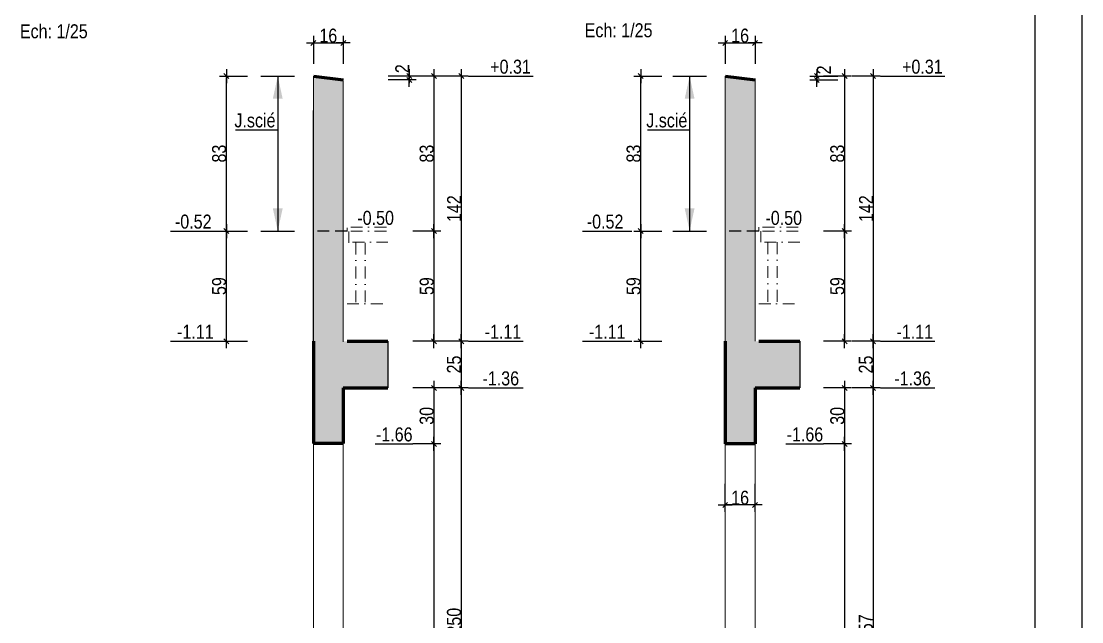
# Model space of a CAD drawing. Header units: millimetres. Extents: x 19188 to 26006, y -37354 to 0.
# Drawn here: x 24871 to 26006, y -35053 to -34409 of the extents above; entities that cross this region are included whole.
import ezdxf

# ---------------------------------------------------------------- set-up
doc = ezdxf.new("R2010")
doc.units = ezdxf.units.MM
doc.linetypes.add('CACHEX2', pattern=[19.05, 12.7, -6.35])
doc.linetypes.add('TIRETPTX2', pattern=[50.8, 25.4, -12.7, 0, -12.7])
for name, color, linetype in [('01-Cad  2', 1, 'Continuous'), ('01_cote_gen', 4, 'Continuous'), ('01_linteaux', 2, 'Continuous'), ('01_murs_sup', 2, 'CACHEX2'), ('01_poch_BN', 9, 'Continuous'), ('01_texte', 230, 'Continuous'), ('AA_COTES', 2, 'Continuous')]:
    doc.layers.add(name, color=color, linetype=linetype)
doc.layers.add('01_murs_coup', color=5, linetype='Continuous', lineweight=60)
doc.layers.add('01_tram_axes', color=2, linetype='TIRETPTX2', lineweight=9)
doc.styles.add('ARIAL NA', font='ARIALN.TTF')
doc.styles.add('STYLE2', font='ARIALN.TTF')
doc.dimstyles.new('JB25', dxfattribs={"dimscale": 0.1, "dimtxt": 150, "dimasz": 15, "dimexe": 0.1, "dimexo": 0.1, "dimgap": 0.09, "dimtad": 1, "dimdec": 1, "dimlfac": 0.5, "dimdsep": 46, "dimtxsty": 'STYLE2', "dimblk1": 'BOND_G', "dimblk2": 'BOND_D', "dimsah": 1, "dimcen": 1.5, "dimdle": 0.01, "dimse1": 1, "dimse2": 1, "dimclrd": 4, "dimclre": 2, "dimclrt": 6, "dimazin": 2, "dimtfac": 2.333333, "dimtdec": 1, "dimtix": 1, "dimtmove": 2, "dimatfit": 3, "dimldrblk": 'BOND_G', "dimfxl": 1, "dimtolj": 1, "dimtzin": 0, "dimarcsym": 0})

# ---------------------------------------------------------------- blocks, each defined once
blk = doc.blocks.new('BOND_G')
at = {"layer": 'AA_COTES', "color": 0}
for p, q in [((0, -5), (0, 15)), ((5, 0), (-5, 0)), ((1.77, 1.77), (-1.77, -1.77))]:
    blk.add_line(p, q, dxfattribs=at)
blk = doc.blocks.new('BOND_D')
at = {"layer": 'AA_COTES', "color": 0}
for p, q in [((5, 0), (-5, 0)), ((-1.77, -1.77), (1.77, 1.77)), ((0, 5), (0, -15))]:
    blk.add_line(p, q, dxfattribs=at)
blk = doc.blocks.new('*D3361')
at = {"layer": '01_cote_gen', "color": 4, "lineweight": -2, "ltscale": 0.1, "transparency": 16777216}
blk.add_line((25342, -34803.7), (25342, -35300.7), dxfattribs=at)
at = {"layer": 'Defpoints', "color": 0, "ltscale": 0.1, "transparency": 16777216}
for p in [(25334.5, -34802.2), (25319.5, -35302.2), (25342, -35302.2)]:
    blk.add_point(p, dxfattribs=at)
at = {"layer": '01_cote_gen', "color": 4, "lineweight": -2, "ltscale": 0.1, "transparency": 16777216, "xscale": 1.5, "yscale": 1.5, "zscale": 1.5}
for name, p, rotation in [('BOND_G', (25342, -34802.2), 90), ('BOND_D', (25342, -35302.2), 270)]:
    blk.add_blockref(name, p, dxfattribs=dict(at, rotation=rotation))
at = {"layer": '01_cote_gen', "color": 6, "ltscale": 0.1, "transparency": 16777216, "insert": (25334.3, -35052.2), "char_height": 15, "attachment_point": 5, "rotation": 90, "style": 'STYLE2'}
blk.add_mtext('\\A1;250', dxfattribs=at)
blk = doc.blocks.new('*D3362')
at = {"layer": '01_cote_gen', "color": 4, "lineweight": -2, "ltscale": 0.1, "transparency": 16777216}
blk.add_line((25342, -34753.7), (25342, -34800.7), dxfattribs=at)
at = {"layer": 'Defpoints', "color": 0, "ltscale": 0.1, "transparency": 16777216}
for p in [(25334, -34752.2), (25334, -34802.2), (25342, -34802.2)]:
    blk.add_point(p, dxfattribs=at)
at = {"layer": '01_cote_gen', "color": 4, "lineweight": -2, "ltscale": 0.1, "transparency": 16777216, "xscale": 1.5, "yscale": 1.5, "zscale": 1.5}
for name, p, rotation in [('BOND_G', (25342, -34752.2), 90), ('BOND_D', (25342, -34802.2), 270)]:
    blk.add_blockref(name, p, dxfattribs=dict(at, rotation=rotation))
at = {"layer": '01_cote_gen', "color": 6, "ltscale": 0.1, "transparency": 16777216, "insert": (25334.3, -34777.2), "char_height": 15, "attachment_point": 5, "rotation": 90, "style": 'STYLE2'}
blk.add_mtext('\\A1;25', dxfattribs=at)
blk = doc.blocks.new('*D3363')
at = {"layer": '01_cote_gen', "color": 4, "lineweight": -2, "ltscale": 0.1, "transparency": 16777216}
blk.add_line((25312.7, -34803.7), (25312.7, -34860.7), dxfattribs=at)
at = {"layer": 'Defpoints', "color": 0, "ltscale": 0.1, "transparency": 16777216}
for p in [(25263.5, -34802.2), (25215.7, -34862.2), (25312.7, -34862.2)]:
    blk.add_point(p, dxfattribs=at)
at = {"layer": '01_cote_gen', "color": 4, "lineweight": -2, "ltscale": 0.1, "transparency": 16777216, "xscale": 1.5, "yscale": 1.5, "zscale": 1.5}
for name, p, rotation in [('BOND_G', (25312.7, -34802.2), 90), ('BOND_D', (25312.7, -34862.2), 270)]:
    blk.add_blockref(name, p, dxfattribs=dict(at, rotation=rotation))
at = {"layer": '01_cote_gen', "color": 6, "ltscale": 0.1, "transparency": 16777216, "insert": (25305.1, -34832.2), "char_height": 15, "attachment_point": 5, "rotation": 90, "style": 'STYLE2'}
blk.add_mtext('\\A1;30', dxfattribs=at)
blk = doc.blocks.new('*D3364')
at = {"layer": '01_cote_gen', "color": 4, "lineweight": -2, "ltscale": 0.1, "transparency": 16777216}
blk.add_line((25312.7, -34863.7), (25312.7, -35300.7), dxfattribs=at)
at = {"layer": 'Defpoints', "color": 0, "ltscale": 0.1, "transparency": 16777216}
for p in [(25290.2, -34862.2), (25252, -35302.2), (25312.7, -35302.2)]:
    blk.add_point(p, dxfattribs=at)
at = {"layer": '01_cote_gen', "color": 4, "lineweight": -2, "ltscale": 0.1, "transparency": 16777216, "xscale": 1.5, "yscale": 1.5, "zscale": 1.5}
for name, p, rotation in [('BOND_G', (25312.7, -34862.2), 90), ('BOND_D', (25312.7, -35302.2), 270)]:
    blk.add_blockref(name, p, dxfattribs=dict(at, rotation=rotation))
at = {"layer": '01_cote_gen', "color": 6, "ltscale": 0.1, "transparency": 16777216, "insert": (25305.1, -35082.2), "char_height": 15, "attachment_point": 5, "rotation": 90, "style": 'STYLE2'}
blk.add_mtext('\\A1;220', dxfattribs=at)
blk = doc.blocks.new('*D3366')
at = {"layer": '01_cote_gen', "color": 4, "lineweight": -2, "ltscale": 0.1, "transparency": 16777216}
blk.add_line((25342, -34469.7), (25342, -34750.7), dxfattribs=at)
at = {"layer": 'Defpoints', "color": 0, "ltscale": 0.1, "transparency": 16777216}
for p in [(25349.9, -34468.2), (25342, -34752.2), (25349.9, -34752.2)]:
    blk.add_point(p, dxfattribs=at)
at = {"layer": '01_cote_gen', "color": 4, "lineweight": -2, "ltscale": 0.1, "transparency": 16777216, "xscale": 1.5, "yscale": 1.5, "zscale": 1.5}
for name, p, rotation in [('BOND_G', (25342, -34468.2), 90), ('BOND_D', (25342, -34752.2), 270)]:
    blk.add_blockref(name, p, dxfattribs=dict(at, rotation=rotation))
at = {"layer": '01_cote_gen', "color": 6, "ltscale": 0.1, "transparency": 16777216, "insert": (25334.4, -34610.2), "char_height": 15, "attachment_point": 5, "rotation": 90, "style": 'STYLE2'}
blk.add_mtext('\\A1;142', dxfattribs=at)
blk = doc.blocks.new('*D3367')
at = {"layer": '01_cote_gen', "color": 4, "lineweight": -2, "ltscale": 0.1, "transparency": 16777216}
blk.add_line((25312.7, -34469.7), (25312.7, -34632.7), dxfattribs=at)
at = {"layer": 'Defpoints', "color": 0, "ltscale": 0.1, "transparency": 16777216}
for p in [(25319.5, -34468.2), (25201.7, -34634.2), (25312.7, -34634.2)]:
    blk.add_point(p, dxfattribs=at)
at = {"layer": '01_cote_gen', "color": 4, "lineweight": -2, "ltscale": 0.1, "transparency": 16777216, "xscale": 1.5, "yscale": 1.5, "zscale": 1.5}
for name, p, rotation in [('BOND_G', (25312.7, -34468.2), 90), ('BOND_D', (25312.7, -34634.2), 270)]:
    blk.add_blockref(name, p, dxfattribs=dict(at, rotation=rotation))
at = {"layer": '01_cote_gen', "color": 6, "ltscale": 0.1, "transparency": 16777216, "insert": (25305.1, -34551.2), "char_height": 15, "attachment_point": 5, "rotation": 90, "style": 'STYLE2'}
blk.add_mtext('\\A1;83', dxfattribs=at)
blk = doc.blocks.new('*D3368')
at = {"layer": '01_cote_gen', "color": 4, "lineweight": -2, "ltscale": 0.1, "transparency": 16777216}
blk.add_line((25312.7, -34635.7), (25312.7, -34750.7), dxfattribs=at)
at = {"layer": 'Defpoints', "color": 0, "ltscale": 0.1, "transparency": 16777216}
for p in [(25290.2, -34634.2), (25263.5, -34752.2), (25312.7, -34752.2)]:
    blk.add_point(p, dxfattribs=at)
at = {"layer": '01_cote_gen', "color": 4, "lineweight": -2, "ltscale": 0.1, "transparency": 16777216, "xscale": 1.5, "yscale": 1.5, "zscale": 1.5}
for name, p, rotation in [('BOND_G', (25312.7, -34634.2), 90), ('BOND_D', (25312.7, -34752.2), 270)]:
    blk.add_blockref(name, p, dxfattribs=dict(at, rotation=rotation))
at = {"layer": '01_cote_gen', "color": 6, "ltscale": 0.1, "transparency": 16777216, "insert": (25305.1, -34693.2), "char_height": 15, "attachment_point": 5, "rotation": 90, "style": 'STYLE2'}
blk.add_mtext('\\A1;59', dxfattribs=at)
blk = doc.blocks.new('*D3369')
at = {"layer": '01_cote_gen', "color": 4, "lineweight": -2, "ltscale": 0.1, "transparency": 16777216}
blk.add_line((25090.6, -34750.7), (25090.6, -34635.7), dxfattribs=at)
at = {"layer": 'Defpoints', "color": 0, "ltscale": 0.1, "transparency": 16777216}
for p in [(25083.9, -34634.2), (25090.6, -34634.2), (25083.9, -34752.2)]:
    blk.add_point(p, dxfattribs=at)
at = {"layer": '01_cote_gen', "color": 4, "lineweight": -2, "ltscale": 0.1, "transparency": 16777216, "xscale": 1.5, "yscale": 1.5, "zscale": 1.5}
for name, p, rotation in [('BOND_D', (25090.6, -34634.2), 90), ('BOND_G', (25090.6, -34752.2), 270)]:
    blk.add_blockref(name, p, dxfattribs=dict(at, rotation=rotation))
at = {"layer": '01_cote_gen', "color": 6, "ltscale": 0.1, "transparency": 16777216, "insert": (25082.9, -34693.2), "char_height": 15, "attachment_point": 5, "rotation": 90, "style": 'STYLE2'}
blk.add_mtext('\\A1;59', dxfattribs=at)
blk = doc.blocks.new('*D3370')
at = {"layer": '01_cote_gen', "color": 4, "lineweight": -2, "ltscale": 0.1, "transparency": 16777216}
blk.add_line((25090.6, -34632.7), (25090.6, -34469.7), dxfattribs=at)
at = {"layer": 'Defpoints', "color": 0, "ltscale": 0.1, "transparency": 16777216}
for p in [(25090.6, -34468.2), (25183.7, -34468.2), (25113.1, -34634.2)]:
    blk.add_point(p, dxfattribs=at)
at = {"layer": '01_cote_gen', "color": 4, "lineweight": -2, "ltscale": 0.1, "transparency": 16777216, "xscale": 1.5, "yscale": 1.5, "zscale": 1.5}
for name, p, rotation in [('BOND_D', (25090.6, -34468.2), 90), ('BOND_G', (25090.6, -34634.2), 270)]:
    blk.add_blockref(name, p, dxfattribs=dict(at, rotation=rotation))
at = {"layer": '01_cote_gen', "color": 6, "ltscale": 0.1, "transparency": 16777216, "insert": (25082.9, -34551.2), "char_height": 15, "attachment_point": 5, "rotation": 90, "style": 'STYLE2'}
blk.add_mtext('\\A1;83', dxfattribs=at)
blk = doc.blocks.new('*D3371')
at = {"layer": '01_cote_gen', "color": 4, "lineweight": -2, "ltscale": 0.1, "transparency": 16777216}
blk.add_line((25185.2, -34432.6), (25214.2, -34432.6), dxfattribs=at)
at = {"layer": 'Defpoints', "color": 0, "ltscale": 0.1, "transparency": 16777216}
for p in [(25215.7, -34432.6), (25183.7, -34468.2), (25215.7, -34472.2)]:
    blk.add_point(p, dxfattribs=at)
at = {"layer": '01_cote_gen', "color": 4, "lineweight": -2, "ltscale": 0.1, "transparency": 16777216, "xscale": 1.5, "yscale": 1.5, "zscale": 1.5, "rotation": 180}
blk.add_blockref('BOND_G', (25183.7, -34432.6), dxfattribs=at)
at = {"layer": '01_cote_gen', "color": 4, "lineweight": -2, "ltscale": 0.1, "transparency": 16777216, "xscale": 1.5, "yscale": 1.5, "zscale": 1.5}
blk.add_blockref('BOND_D', (25215.7, -34432.6), dxfattribs=at)
at = {"layer": '01_cote_gen', "color": 6, "ltscale": 0.1, "transparency": 16777216, "insert": (25199.7, -34424.9), "char_height": 15, "attachment_point": 5, "style": 'STYLE2'}
blk.add_mtext('\\A1;16', dxfattribs=at)
blk = doc.blocks.new('*D3372')
at = {"layer": '01_cote_gen', "color": 4, "lineweight": -2, "ltscale": 0.1, "transparency": 16777216}
blk.add_line((25286.4, -34469.7), (25286.4, -34470.7), dxfattribs=at)
at = {"layer": 'Defpoints', "color": 0, "ltscale": 0.1, "transparency": 16777216}
for p in [(25183.7, -34468.2), (25215.7, -34472.2), (25286.4, -34472.2)]:
    blk.add_point(p, dxfattribs=at)
at = {"layer": '01_cote_gen', "color": 4, "lineweight": -2, "ltscale": 0.1, "transparency": 16777216, "xscale": 1.5, "yscale": 1.5, "zscale": 1.5}
for name, p, rotation in [('BOND_G', (25286.4, -34468.2), 90), ('BOND_D', (25286.4, -34472.2), 270)]:
    blk.add_blockref(name, p, dxfattribs=dict(at, rotation=rotation))
at = {"layer": '01_cote_gen', "color": 6, "ltscale": 0.1, "transparency": 16777216, "insert": (25278.9, -34460.2), "char_height": 15, "attachment_point": 5, "rotation": 90, "style": 'STYLE2'}
blk.add_mtext('\\A1;2', dxfattribs=at)
blk = doc.blocks.new('*D3374')
at = {"layer": '01_cote_gen', "color": 4, "lineweight": -2, "ltscale": 0.1, "transparency": 16777216}
blk.add_line((25655, -34927.7), (25626, -34927.7), dxfattribs=at)
at = {"layer": 'Defpoints', "color": 0, "ltscale": 0.1, "transparency": 16777216}
for p in [(25624.5, -34927.7), (25624.5, -34944.6), (25656.5, -34944.6)]:
    blk.add_point(p, dxfattribs=at)
at = {"layer": '01_cote_gen', "color": 4, "lineweight": -2, "ltscale": 0.1, "transparency": 16777216, "xscale": 1.5, "yscale": 1.5, "zscale": 1.5, "rotation": 180}
blk.add_blockref('BOND_D', (25624.5, -34927.7), dxfattribs=at)
at = {"layer": '01_cote_gen', "color": 4, "lineweight": -2, "ltscale": 0.1, "transparency": 16777216, "xscale": 1.5, "yscale": 1.5, "zscale": 1.5}
blk.add_blockref('BOND_G', (25656.5, -34927.7), dxfattribs=at)
at = {"layer": '01_cote_gen', "color": 6, "ltscale": 0.1, "transparency": 16777216, "insert": (25640.5, -34920), "char_height": 15, "attachment_point": 5, "style": 'STYLE2'}
blk.add_mtext('\\A1;16', dxfattribs=at)
blk = doc.blocks.new('*D3373')
at = {"layer": '01_cote_gen', "color": 4, "lineweight": -2, "ltscale": 0.1, "transparency": 16777216}
blk.add_line((25722.6, -34470.7), (25722.6, -34469.7), dxfattribs=at)
at = {"layer": 'Defpoints', "color": 0, "ltscale": 0.1, "transparency": 16777216}
for p in [(25621, -34468.2), (25657, -34472.2), (25722.6, -34468.2)]:
    blk.add_point(p, dxfattribs=at)
at = {"layer": '01_cote_gen', "color": 4, "lineweight": -2, "ltscale": 0.1, "transparency": 16777216, "xscale": 1.5, "yscale": 1.5, "zscale": 1.5}
for name, p, rotation in [('BOND_D', (25722.6, -34468.2), 90), ('BOND_G', (25722.6, -34472.2), 270)]:
    blk.add_blockref(name, p, dxfattribs=dict(at, rotation=rotation))
at = {"layer": '01_cote_gen', "color": 6, "ltscale": 0.1, "transparency": 16777216, "insert": (25730.1, -34461.5), "char_height": 15, "attachment_point": 5, "rotation": 90, "style": 'STYLE2'}
blk.add_mtext('\\A1;2', dxfattribs=at)
blk = doc.blocks.new('*D3375')
at = {"layer": '01_cote_gen', "color": 4, "lineweight": -2, "ltscale": 0.1, "transparency": 16777216}
blk.add_line((25534.2, -34750.7), (25534.2, -34635.7), dxfattribs=at)
at = {"layer": 'Defpoints', "color": 0, "ltscale": 0.1, "transparency": 16777216}
for p in [(25534.2, -34634.2), (25642.5, -34634.2), (25656.5, -34752.2)]:
    blk.add_point(p, dxfattribs=at)
at = {"layer": '01_cote_gen', "color": 4, "lineweight": -2, "ltscale": 0.1, "transparency": 16777216, "xscale": 1.5, "yscale": 1.5, "zscale": 1.5}
for name, p, rotation in [('BOND_D', (25534.2, -34634.2), 90), ('BOND_G', (25534.2, -34752.2), 270)]:
    blk.add_blockref(name, p, dxfattribs=dict(at, rotation=rotation))
at = {"layer": '01_cote_gen', "color": 6, "ltscale": 0.1, "transparency": 16777216, "insert": (25526.5, -34693.2), "char_height": 15, "attachment_point": 5, "rotation": 90, "style": 'STYLE2'}
blk.add_mtext('\\A1;59', dxfattribs=at)
blk = doc.blocks.new('*D3376')
at = {"layer": '01_cote_gen', "color": 4, "lineweight": -2, "ltscale": 0.1, "transparency": 16777216}
blk.add_line((25534.2, -34632.7), (25534.2, -34469.7), dxfattribs=at)
at = {"layer": 'Defpoints', "color": 0, "ltscale": 0.1, "transparency": 16777216}
for p in [(25534.2, -34468.2), (25626.5, -34468.2), (25557, -34634.2)]:
    blk.add_point(p, dxfattribs=at)
at = {"layer": '01_cote_gen', "color": 4, "lineweight": -2, "ltscale": 0.1, "transparency": 16777216, "xscale": 1.5, "yscale": 1.5, "zscale": 1.5}
for name, p, rotation in [('BOND_D', (25534.2, -34468.2), 90), ('BOND_G', (25534.2, -34634.2), 270)]:
    blk.add_blockref(name, p, dxfattribs=dict(at, rotation=rotation))
at = {"layer": '01_cote_gen', "color": 6, "ltscale": 0.1, "transparency": 16777216, "insert": (25526.5, -34551.2), "char_height": 15, "attachment_point": 5, "rotation": 90, "style": 'STYLE2'}
blk.add_mtext('\\A1;83', dxfattribs=at)
blk = doc.blocks.new('*D3377')
at = {"layer": '01_cote_gen', "color": 4, "lineweight": -2, "ltscale": 0.1, "transparency": 16777216}
blk.add_line((25782.8, -34469.7), (25782.8, -34750.7), dxfattribs=at)
at = {"layer": 'Defpoints', "color": 0, "ltscale": 0.1, "transparency": 16777216}
for p in [(25622.5, -34468.2), (25680.4, -34752.2), (25782.8, -34752.2)]:
    blk.add_point(p, dxfattribs=at)
at = {"layer": '01_cote_gen', "color": 4, "lineweight": -2, "ltscale": 0.1, "transparency": 16777216, "xscale": 1.5, "yscale": 1.5, "zscale": 1.5}
for name, p, rotation in [('BOND_G', (25782.8, -34468.2), 90), ('BOND_D', (25782.8, -34752.2), 270)]:
    blk.add_blockref(name, p, dxfattribs=dict(at, rotation=rotation))
at = {"layer": '01_cote_gen', "color": 6, "ltscale": 0.1, "transparency": 16777216, "insert": (25775.3, -34610.2), "char_height": 15, "attachment_point": 5, "rotation": 90, "style": 'STYLE2'}
blk.add_mtext('\\A1;142', dxfattribs=at)
blk = doc.blocks.new('*D3378')
at = {"layer": '01_cote_gen', "color": 4, "lineweight": -2, "ltscale": 0.1, "transparency": 16777216}
blk.add_line((25752.3, -34469.7), (25752.3, -34632.7), dxfattribs=at)
at = {"layer": 'Defpoints', "color": 0, "ltscale": 0.1, "transparency": 16777216}
for p in [(25622.5, -34468.2), (25640.5, -34634.2), (25752.3, -34634.2)]:
    blk.add_point(p, dxfattribs=at)
at = {"layer": '01_cote_gen', "color": 4, "lineweight": -2, "ltscale": 0.1, "transparency": 16777216, "xscale": 1.5, "yscale": 1.5, "zscale": 1.5}
for name, p, rotation in [('BOND_G', (25752.3, -34468.2), 90), ('BOND_D', (25752.3, -34634.2), 270)]:
    blk.add_blockref(name, p, dxfattribs=dict(at, rotation=rotation))
at = {"layer": '01_cote_gen', "color": 6, "ltscale": 0.1, "transparency": 16777216, "insert": (25744.6, -34551.2), "char_height": 15, "attachment_point": 5, "rotation": 90, "style": 'STYLE2'}
blk.add_mtext('\\A1;83', dxfattribs=at)
blk = doc.blocks.new('*D3379')
at = {"layer": '01_cote_gen', "color": 4, "lineweight": -2, "ltscale": 0.1, "transparency": 16777216}
blk.add_line((25752.3, -34635.7), (25752.3, -34750.7), dxfattribs=at)
at = {"layer": 'Defpoints', "color": 0, "ltscale": 0.1, "transparency": 16777216}
for p in [(25744.8, -34634.2), (25704.3, -34752.2), (25752.3, -34752.2)]:
    blk.add_point(p, dxfattribs=at)
at = {"layer": '01_cote_gen', "color": 4, "lineweight": -2, "ltscale": 0.1, "transparency": 16777216, "xscale": 1.5, "yscale": 1.5, "zscale": 1.5}
for name, p, rotation in [('BOND_G', (25752.3, -34634.2), 90), ('BOND_D', (25752.3, -34752.2), 270)]:
    blk.add_blockref(name, p, dxfattribs=dict(at, rotation=rotation))
at = {"layer": '01_cote_gen', "color": 6, "ltscale": 0.1, "transparency": 16777216, "insert": (25744.6, -34693.2), "char_height": 15, "attachment_point": 5, "rotation": 90, "style": 'STYLE2'}
blk.add_mtext('\\A1;59', dxfattribs=at)
blk = doc.blocks.new('*D3380')
at = {"layer": '01_cote_gen', "color": 4, "lineweight": -2, "ltscale": 0.1, "transparency": 16777216}
blk.add_line((25782.8, -34753.7), (25782.8, -34800.7), dxfattribs=at)
at = {"layer": 'Defpoints', "color": 0, "ltscale": 0.1, "transparency": 16777216}
for p in [(25760.3, -34752.2), (25760.3, -34802.2), (25782.8, -34802.2)]:
    blk.add_point(p, dxfattribs=at)
at = {"layer": '01_cote_gen', "color": 4, "lineweight": -2, "ltscale": 0.1, "transparency": 16777216, "xscale": 1.5, "yscale": 1.5, "zscale": 1.5}
for name, p, rotation in [('BOND_G', (25782.8, -34752.2), 90), ('BOND_D', (25782.8, -34802.2), 270)]:
    blk.add_blockref(name, p, dxfattribs=dict(at, rotation=rotation))
at = {"layer": '01_cote_gen', "color": 6, "ltscale": 0.1, "transparency": 16777216, "insert": (25775.1, -34777.2), "char_height": 15, "attachment_point": 5, "rotation": 90, "style": 'STYLE2'}
blk.add_mtext('\\A1;25', dxfattribs=at)
blk = doc.blocks.new('*D3381')
at = {"layer": '01_cote_gen', "color": 4, "lineweight": -2, "ltscale": 0.1, "transparency": 16777216}
blk.add_line((25782.8, -34803.7), (25782.8, -35314.7), dxfattribs=at)
at = {"layer": 'Defpoints', "color": 0, "ltscale": 0.1, "transparency": 16777216}
for p in [(25760.3, -34802.2), (25704.3, -35316.2), (25782.8, -35316.2)]:
    blk.add_point(p, dxfattribs=at)
at = {"layer": '01_cote_gen', "color": 4, "lineweight": -2, "ltscale": 0.1, "transparency": 16777216, "xscale": 1.5, "yscale": 1.5, "zscale": 1.5}
for name, p, rotation in [('BOND_G', (25782.8, -34802.2), 90), ('BOND_D', (25782.8, -35316.2), 270)]:
    blk.add_blockref(name, p, dxfattribs=dict(at, rotation=rotation))
at = {"layer": '01_cote_gen', "color": 6, "ltscale": 0.1, "transparency": 16777216, "insert": (25775.1, -35059.2), "char_height": 15, "attachment_point": 5, "rotation": 90, "style": 'STYLE2'}
blk.add_mtext('\\A1;257', dxfattribs=at)
blk = doc.blocks.new('*D3382')
at = {"layer": '01_cote_gen', "color": 4, "lineweight": -2, "ltscale": 0.1, "transparency": 16777216}
blk.add_line((25752.3, -34803.7), (25752.3, -34860.7), dxfattribs=at)
at = {"layer": 'Defpoints', "color": 0, "ltscale": 0.1, "transparency": 16777216}
for p in [(25680.4, -34802.2), (25656.5, -34862.2), (25752.3, -34862.2)]:
    blk.add_point(p, dxfattribs=at)
at = {"layer": '01_cote_gen', "color": 4, "lineweight": -2, "ltscale": 0.1, "transparency": 16777216, "xscale": 1.5, "yscale": 1.5, "zscale": 1.5}
for name, p, rotation in [('BOND_G', (25752.3, -34802.2), 90), ('BOND_D', (25752.3, -34862.2), 270)]:
    blk.add_blockref(name, p, dxfattribs=dict(at, rotation=rotation))
at = {"layer": '01_cote_gen', "color": 6, "ltscale": 0.1, "transparency": 16777216, "insert": (25744.6, -34832.2), "char_height": 15, "attachment_point": 5, "rotation": 90, "style": 'STYLE2'}
blk.add_mtext('\\A1;30', dxfattribs=at)
blk = doc.blocks.new('*D3383')
at = {"layer": '01_cote_gen', "color": 4, "lineweight": -2, "ltscale": 0.1, "transparency": 16777216}
blk.add_line((25752.3, -34863.7), (25752.3, -35300.7), dxfattribs=at)
at = {"layer": 'Defpoints', "color": 0, "ltscale": 0.1, "transparency": 16777216}
for p in [(25729.8, -34862.2), (25656.5, -35302.2), (25752.3, -35302.2)]:
    blk.add_point(p, dxfattribs=at)
at = {"layer": '01_cote_gen', "color": 4, "lineweight": -2, "ltscale": 0.1, "transparency": 16777216, "xscale": 1.5, "yscale": 1.5, "zscale": 1.5}
for name, p, rotation in [('BOND_G', (25752.3, -34862.2), 90), ('BOND_D', (25752.3, -35302.2), 270)]:
    blk.add_blockref(name, p, dxfattribs=dict(at, rotation=rotation))
at = {"layer": '01_cote_gen', "color": 6, "ltscale": 0.1, "transparency": 16777216, "insert": (25744.6, -35082.2), "char_height": 15, "attachment_point": 5, "rotation": 90, "style": 'STYLE2'}
blk.add_mtext('\\A1;220', dxfattribs=at)
blk = doc.blocks.new('*D3384')
at = {"layer": '01_cote_gen', "color": 4, "lineweight": -2, "ltscale": 0.1, "transparency": 16777216}
blk.add_line((25626, -34432.6), (25655, -34432.6), dxfattribs=at)
at = {"layer": 'Defpoints', "color": 0, "ltscale": 0.1, "transparency": 16777216}
for p in [(25656.5, -34432.6), (25624.5, -34468.2), (25656.5, -34472.2)]:
    blk.add_point(p, dxfattribs=at)
at = {"layer": '01_cote_gen', "color": 4, "lineweight": -2, "ltscale": 0.1, "transparency": 16777216, "xscale": 1.5, "yscale": 1.5, "zscale": 1.5, "rotation": 180}
blk.add_blockref('BOND_G', (25624.5, -34432.6), dxfattribs=at)
at = {"layer": '01_cote_gen', "color": 4, "lineweight": -2, "ltscale": 0.1, "transparency": 16777216, "xscale": 1.5, "yscale": 1.5, "zscale": 1.5}
blk.add_blockref('BOND_D', (25656.5, -34432.6), dxfattribs=at)
at = {"layer": '01_cote_gen', "color": 6, "ltscale": 0.1, "transparency": 16777216, "insert": (25640.5, -34424.9), "char_height": 15, "attachment_point": 5, "style": 'STYLE2'}
blk.add_mtext('\\A1;16', dxfattribs=at)

msp = doc.modelspace()

# ---------------------------------------------------------------- hatches: boundary and pattern name
at = {"layer": '01_poch_BN', "ltscale": 0.1}
h = msp.add_hatch(color=256, dxfattribs=at)
h.dxf.hatch_style = 1
h.paths.add_polyline_path([(25263.48, -34752.17), (25215.76, -34752.17), (25215.76, -34634.17), (25183.72, -34634.17), (25183.72, -34762.21), (25183.72, -34861.97), (25215.72, -34861.97), (25215.72, -34802.17), (25263.48, -34802.17)])
h.paths.add_polyline_path([(25215.76, -34472.17), (25183.72, -34468.17), (25183.72, -34634.17), (25215.76, -34634.17)])
h = msp.add_hatch(color=256, dxfattribs=at)
h.dxf.hatch_style = 1
h.paths.add_polyline_path([(25656.55, -34472.17), (25624.55, -34468.17), (25624.55, -34634.17), (25656.55, -34634.17)])
h.paths.add_polyline_path([(25704.31, -34752.17), (25656.55, -34752.17), (25656.55, -34634.17), (25624.55, -34634.17), (25624.55, -34762.21), (25624.55, -34862.17), (25656.55, -34862.17), (25656.55, -34802.17), (25704.31, -34802.17)])

# ---------------------------------------------------------------- linework, layer by layer
at = {"layer": '01-Cad  2'}
for p, q in [((26006.21, -33154.02), (26006.21, -35869.02)), ((25956.21, -35869.02), (25956.21, -33204.02))]:
    msp.add_line(p, q, dxfattribs=at)
at = {"layer": '01_cote_gen', "ltscale": 0.1}
msp.add_line((25183.72, -34802.38), (25183.72, -34505), dxfattribs=at)
at = {"layer": '01_linteaux', "lineweight": 0}
for p, q in [((25183.72, -34862.18), (25183.72, -35312.18)), ((25215.72, -34862.18), (25215.72, -35302.18)), ((25624.55, -34862.17), (25624.55, -35312.17)), ((25656.55, -34862.17), (25656.55, -35302.17))]:
    msp.add_line(p, q, dxfattribs=at)
at = {"layer": '01_murs_coup', "linetype": 'Continuous', "lineweight": 0}
for p, q in [((25183.72, -34468.17), (25183.72, -34762.21)), ((25215.76, -34472.78), (25215.76, -34752.78)), ((25624.55, -34468.17), (25624.55, -34762.21)), ((25656.55, -34472.17), (25656.55, -34752.17))]:
    msp.add_line(p, q, dxfattribs=at)
at = {"layer": '01_murs_coup'}
for p, q in [((25183.72, -34468.17), (25215.72, -34472.17)), ((25624.55, -34468.17), (25656.55, -34472.17)), ((25183.72, -34752.17), (25183.72, -34861.97)), ((25219.72, -34752.17), (25263.48, -34752.17)), ((25624.55, -34752.17), (25624.55, -34862.17)), ((25660.55, -34752.17), (25704.31, -34752.17)), ((25215.72, -34802.17), (25215.72, -34861.97)), ((25215.72, -34802.17), (25263.48, -34802.17)), ((25656.55, -34802.17), (25656.55, -34862.17)), ((25656.55, -34802.17), (25704.31, -34802.17)), ((25215.72, -34861.97), (25183.72, -34861.97)), ((25656.55, -34862.17), (25624.55, -34862.17))]:
    msp.add_line(p, q, dxfattribs=at)
at = {"layer": '01_murs_sup'}
for p, q in [((25219.72, -34634.17), (25183.72, -34634.17)), ((25660.55, -34634.17), (25624.55, -34634.17))]:
    msp.add_line(p, q, dxfattribs=at)
at = {"layer": '01_poch_BN', "ltscale": 0.1}
for p, q in [((25263.48, -34752.17), (25263.48, -34802.17)), ((25704.31, -34752.17), (25704.31, -34802.17))]:
    msp.add_line(p, q, dxfattribs=at)
at = {"layer": '01_texte'}
for p, q in [((25127.56, -34468.17), (25163.64, -34468.17)), ((25145.6, -34468.17), (25145.6, -34634.17)), ((25349.88, -34468.17), (25418.85, -34468.17)), ((25568.4, -34468.17), (25604.48, -34468.17)), ((25586.44, -34468.17), (25586.44, -34634.17)), ((25790.72, -34468.17), (25859.68, -34468.17)), ((25145.6, -34526.19), (25100.41, -34526.19)), ((25586.44, -34526.19), (25541.24, -34526.19)), ((25030.78, -34634.17), (25083.92, -34634.17)), ((25127.56, -34634.17), (25163.64, -34634.17)), ((25471.61, -34634.17), (25524.76, -34634.17)), ((25568.4, -34634.17), (25604.48, -34634.17)), ((25030.78, -34752.17), (25083.92, -34752.17)), ((25349.88, -34752.17), (25408.21, -34752.17)), ((25471.61, -34752.17), (25524.76, -34752.17)), ((25790.72, -34752.17), (25849.04, -34752.17)), ((25349.88, -34802.17), (25408.21, -34802.17)), ((25790.72, -34802.17), (25849.04, -34802.17)), ((25249.85, -34862.18), (25290.25, -34862.18)), ((25689.4, -34862.17), (25729.8, -34862.17))]:
    msp.add_line(p, q, dxfattribs=at)
for points in [[(25145.6, -34468.17), (25140.35, -34492.41), (25145.6, -34492.41)], [(25145.6, -34468.17), (25150.85, -34492.41), (25145.6, -34492.41)], [(25586.44, -34468.17), (25581.19, -34492.41), (25586.44, -34492.41)], [(25586.44, -34468.17), (25591.69, -34492.41), (25586.44, -34492.41)], [(25145.6, -34634.17), (25140.35, -34609.94), (25145.6, -34609.94)], [(25145.6, -34634.17), (25150.85, -34609.94), (25145.6, -34609.94)], [(25586.44, -34634.17), (25581.19, -34609.94), (25586.44, -34609.94)], [(25586.44, -34634.17), (25591.69, -34609.94), (25586.44, -34609.94)]]:
    msp.add_solid(points, dxfattribs=at)
at = {"layer": '01_tram_axes', "ltscale": 0.5}
for p, q in [((25219.76, -34630.78), (25219.76, -34634.78)), ((25221.76, -34634.78), (25221.76, -34646.78)), ((25223.72, -34630.17), (25263.48, -34630.17)), ((25223.72, -34634.17), (25263.48, -34634.17)), ((25660.55, -34630.17), (25660.55, -34634.17)), ((25662.55, -34634.17), (25662.55, -34646.17)), ((25664.55, -34630.17), (25704.31, -34630.17)), ((25664.55, -34634.17), (25704.31, -34634.17)), ((25225.72, -34646.17), (25263.48, -34646.17)), ((25666.55, -34646.17), (25704.31, -34646.17)), ((25670.12, -34646.17), (25670.12, -34712.17)), ((25680.12, -34646.17), (25680.12, -34712.17)), ((25229.33, -34646.78), (25229.33, -34712.78)), ((25239.33, -34646.78), (25239.33, -34712.78)), ((25219.72, -34712.17), (25263.48, -34712.17)), ((25660.55, -34712.17), (25704.31, -34712.17))]:
    msp.add_line(p, q, dxfattribs=at)

# ---------------------------------------------------------------- texts
at = {"layer": '01_texte'}
for s, style, p in [('Ech: 1/25', 'STYLE2', (24869.58, -34427.66)), ('Ech: 1/25', 'STYLE2', (25474.1, -34426.56)), ('+0.31', 'ARIAL NA', (25373.01, -34465.56)), ('+0.31', 'ARIAL NA', (25813.84, -34465.56)), ('J.scié', 'ARIAL NA', (25099.22, -34523.1)), ('J.scié', 'ARIAL NA', (25540.05, -34523.1)), ('-0.50', 'ARIAL NA', (25230.79, -34627.56)), ('-0.50', 'ARIAL NA', (25667.62, -34627.56)), ('-0.52', 'ARIAL NA', (25035.56, -34631.56)), ('-0.52', 'ARIAL NA', (25476.39, -34631.56)), ('-1.11', 'ARIAL NA', (25037.83, -34749.56)), ('-1.11', 'ARIAL NA', (25367.09, -34749.56)), ('-1.11', 'ARIAL NA', (25478.66, -34749.56)), ('-1.11', 'ARIAL NA', (25807.92, -34749.56)), ('-1.36', 'ARIAL NA', (25364.73, -34799.56)), ('-1.36', 'ARIAL NA', (25805.56, -34799.56)), ('-1.66', 'ARIAL NA', (25250.73, -34859.56)), ('-1.66', 'ARIAL NA', (25690.28, -34859.56))]:
    msp.add_text(s, height=15, dxfattribs=dict(at, style=style)).set_placement(p)

# ---------------------------------------------------------------- dimensions: what is measured, and where the dimension line sits
at = {"layer": '01_cote_gen', "ltscale": 0.1}
for base, p1, p2, picture, middle in [((25215.72, -34432.56), (25183.72, -34468.17), (25215.72, -34472.17), '*D3371', (25199.72, -34424.89)), ((25656.55, -34432.56), (25624.55, -34468.17), (25656.55, -34472.17), '*D3384', (25640.55, -34424.89))]:
    dim = msp.add_linear_dim(base=base, p1=p1, p2=p2, dimstyle='JB25', dxfattribs=at)
    dim.commit()
    dim.dimension.update_dxf_attribs({"geometry": picture, "text_midpoint": middle})
for base, p1, p2, angle, picture, middle in [((25090.61, -34468.17), (25113.11, -34634.17), (25183.72, -34468.17), 90, '*D3370', (25082.94, -34551.17)), ((25312.75, -34634.17), (25319.48, -34468.17), (25201.72, -34634.17), 90, '*D3367', (25305.08, -34551.17)), ((25341.98, -34752.17), (25349.88, -34468.17), (25349.88, -34752.17), 90, '*D3366', (25334.44, -34610.17)), ((25534.16, -34468.17), (25557, -34634.17), (25626.55, -34468.17), 90, '*D3376', (25526.49, -34551.17)), ((25782.81, -34752.17), (25622.55, -34468.17), (25680.43, -34752.17), 90, '*D3377', (25775.27, -34610.17)), ((25752.3, -34634.17), (25622.55, -34468.17), (25640.55, -34634.17), 90, '*D3378', (25744.63, -34551.17)), ((25090.61, -34634.17), (25083.92, -34752.17), (25083.92, -34634.17), 90, '*D3369', (25082.94, -34693.17)), ((25312.75, -34752.17), (25290.25, -34634.17), (25263.48, -34752.17), 90, '*D3368', (25305.08, -34693.17)), ((25534.16, -34634.17), (25656.55, -34752.17), (25642.55, -34634.17), 90, '*D3375', (25526.49, -34693.17)), ((25752.3, -34752.17), (25744.8, -34634.17), (25704.31, -34752.17), 90, '*D3379', (25744.63, -34693.17)), ((25341.98, -34802.17), (25333.96, -34752.17), (25333.96, -34802.17), 90, '*D3362', (25334.31, -34777.17)), ((25782.81, -34802.17), (25760.31, -34752.17), (25760.31, -34802.17), 90, '*D3380', (25775.15, -34777.17)), ((25312.75, -34862.18), (25263.48, -34802.17), (25215.72, -34862.18), 90, '*D3363', (25305.08, -34832.18)), ((25341.98, -35302.18), (25334.48, -34802.17), (25319.48, -35302.18), 90, '*D3361', (25334.31, -35052.18)), ((25752.3, -34862.17), (25680.43, -34802.17), (25656.55, -34862.17), 90, '*D3382', (25744.63, -34832.17)), ((25782.81, -35316.17), (25760.31, -34802.17), (25704.31, -35316.17), 90, '*D3381', (25775.15, -35059.17)), ((25312.75, -35302.18), (25290.25, -34862.18), (25252.05, -35302.18), 90, '*D3364', (25305.08, -35082.18)), ((25752.3, -35302.17), (25729.8, -34862.17), (25656.55, -35302.17), 90, '*D3383', (25744.63, -35082.17)), ((25624.55, -34927.71), (25656.55, -34944.59), (25624.55, -34944.59), 180, '*D3374', (25640.55, -34920.04))]:
    dim = msp.add_linear_dim(base=base, p1=p1, p2=p2, angle=angle, dimstyle='JB25', dxfattribs=at)
    dim.commit()
    dim.dimension.update_dxf_attribs({"geometry": picture, "text_midpoint": middle})
for base, p1, p2, picture, middle in [((25286.41, -34472.17), (25183.72, -34468.17), (25215.72, -34472.17), '*D3372', (25278.87, -34460.25)), ((25722.55, -34468.17), (25657.04, -34472.17), (25621.04, -34468.17), '*D3373', (25730.09, -34461.51))]:
    dim = msp.add_linear_dim(base=base, p1=p1, p2=p2, angle=90, dimstyle='JB25', dxfattribs=at)
    dim.commit()
    dim.dimension.update_dxf_attribs({"geometry": picture, "text_midpoint": middle, "dimtype": 160})

doc.saveas('drawing.dxf')
